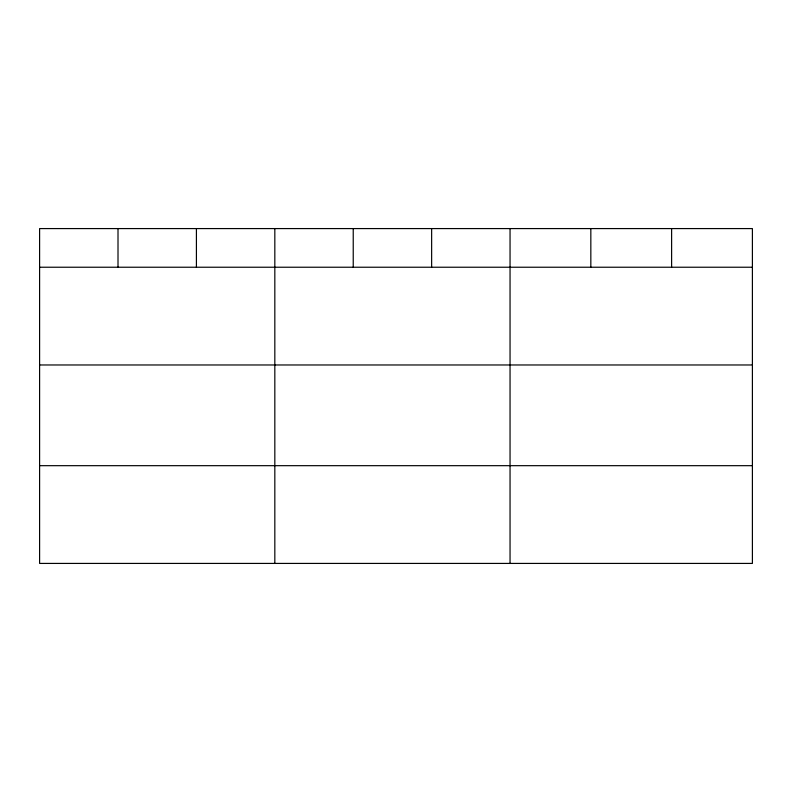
<?xml version="1.0" encoding="UTF-8"?>
<svg xmlns="http://www.w3.org/2000/svg" width="792" height="792" viewBox="0 0 792 792"><rect width="100%" height="100%" fill="white"/><g stroke="black" fill="none" stroke-linecap="round" stroke-linejoin="round"><path stroke-width="1.19" d="M752.4 364.973L752.4 228.581L39.6 228.581L39.6 563.419L752.4 563.419L752.4 364.973L39.6 364.973M39.6 267.231L752.4 267.231M39.6 465.676L752.4 465.676M671.616 228.581L671.616 267.231M590.832 228.581L590.832 267.231M510.048 228.581L510.048 563.419M431.64 228.581L431.64 267.231M353.232 228.581L353.232 267.231M274.824 228.581L274.824 563.419M196.416 228.581L196.416 267.231M118.008 228.581L118.008 267.231"/></g></svg>
